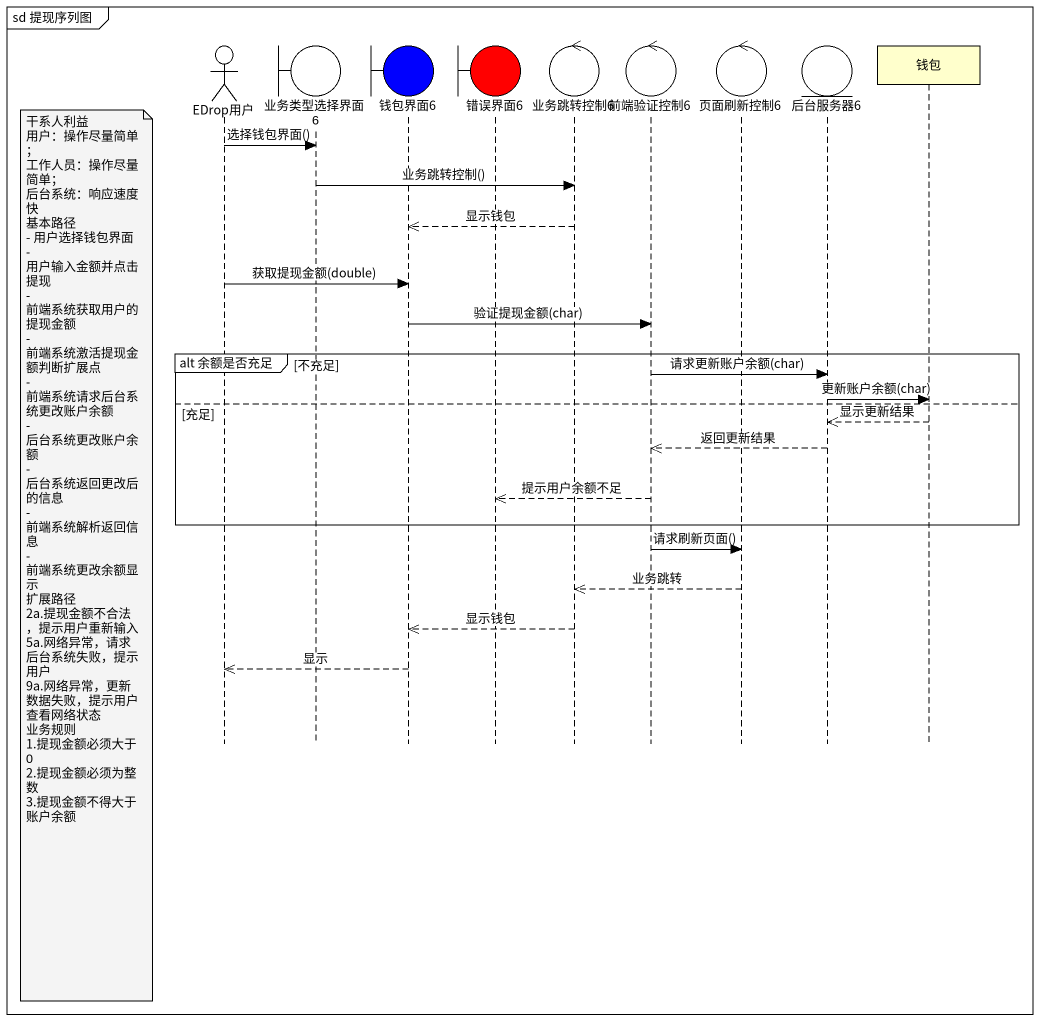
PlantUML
@startuml
mainframe sd 提现序列图
hide footbox
actor EDrop用户
boundary 业务类型选择界面6
boundary 钱包界面6 #0000FF
boundary 错误界面6 #FF0000
control 业务跳转控制6
control 前端验证控制6
control 页面刷新控制6
entity 后台服务器6
participant 钱包

EDrop用户 -> 业务类型选择界面6 : 选择钱包界面()
业务类型选择界面6 -> 业务跳转控制6 : 业务跳转控制()
业务跳转控制6 -->> 钱包界面6 : 显示钱包
EDrop用户 -> 钱包界面6 : 获取提现金额(double)
钱包界面6 -> 前端验证控制6 : 验证提现金额(char)
group alt 余额是否充足 [不充足]
  前端验证控制6 -> 后台服务器6 : 请求更新账户余额(char)
  后台服务器6 -> 钱包 : 更新账户余额(char)
else 充足
  钱包 -->> 后台服务器6 : 显示更新结果
  后台服务器6 -->> 前端验证控制6 : 返回更新结果
  前端验证控制6 -->> 错误界面6 : 提示用户余额不足
end
前端验证控制6 -> 页面刷新控制6 : 请求刷新页面()
note left of EDrop用户
  干系人利益
  用户：操作尽量简单；
  工作人员：操作尽量简单；
  后台系统：响应速度快
  基本路径
  - 用户选择钱包界面
  - 用户输入金额并点击提现
  - 前端系统获取用户的提现金额
  - 前端系统激活提现金额判断扩展点
  - 前端系统请求后台系统更改账户余额
  - 后台系统更改账户余额
  - 后台系统返回更改后的信息
  - 前端系统解析返回信息
  - 前端系统更改余额显示
  扩展路径
  2a.提现金额不合法，提示用户重新输入
  5a.网络异常，请求后台系统失败，提示用户
  9a.网络异常，更新数据失败，提示用户查看网络状态
  业务规则
  1.提现金额必须大于 0
  2.提现金额必须为整数
  3.提现金额不得大于账户余额
end note
页面刷新控制6 -->> 业务跳转控制6 : 业务跳转
业务跳转控制6 -->> 钱包界面6 : 显示钱包
钱包界面6 -->> EDrop用户 : 显示
@enduml
